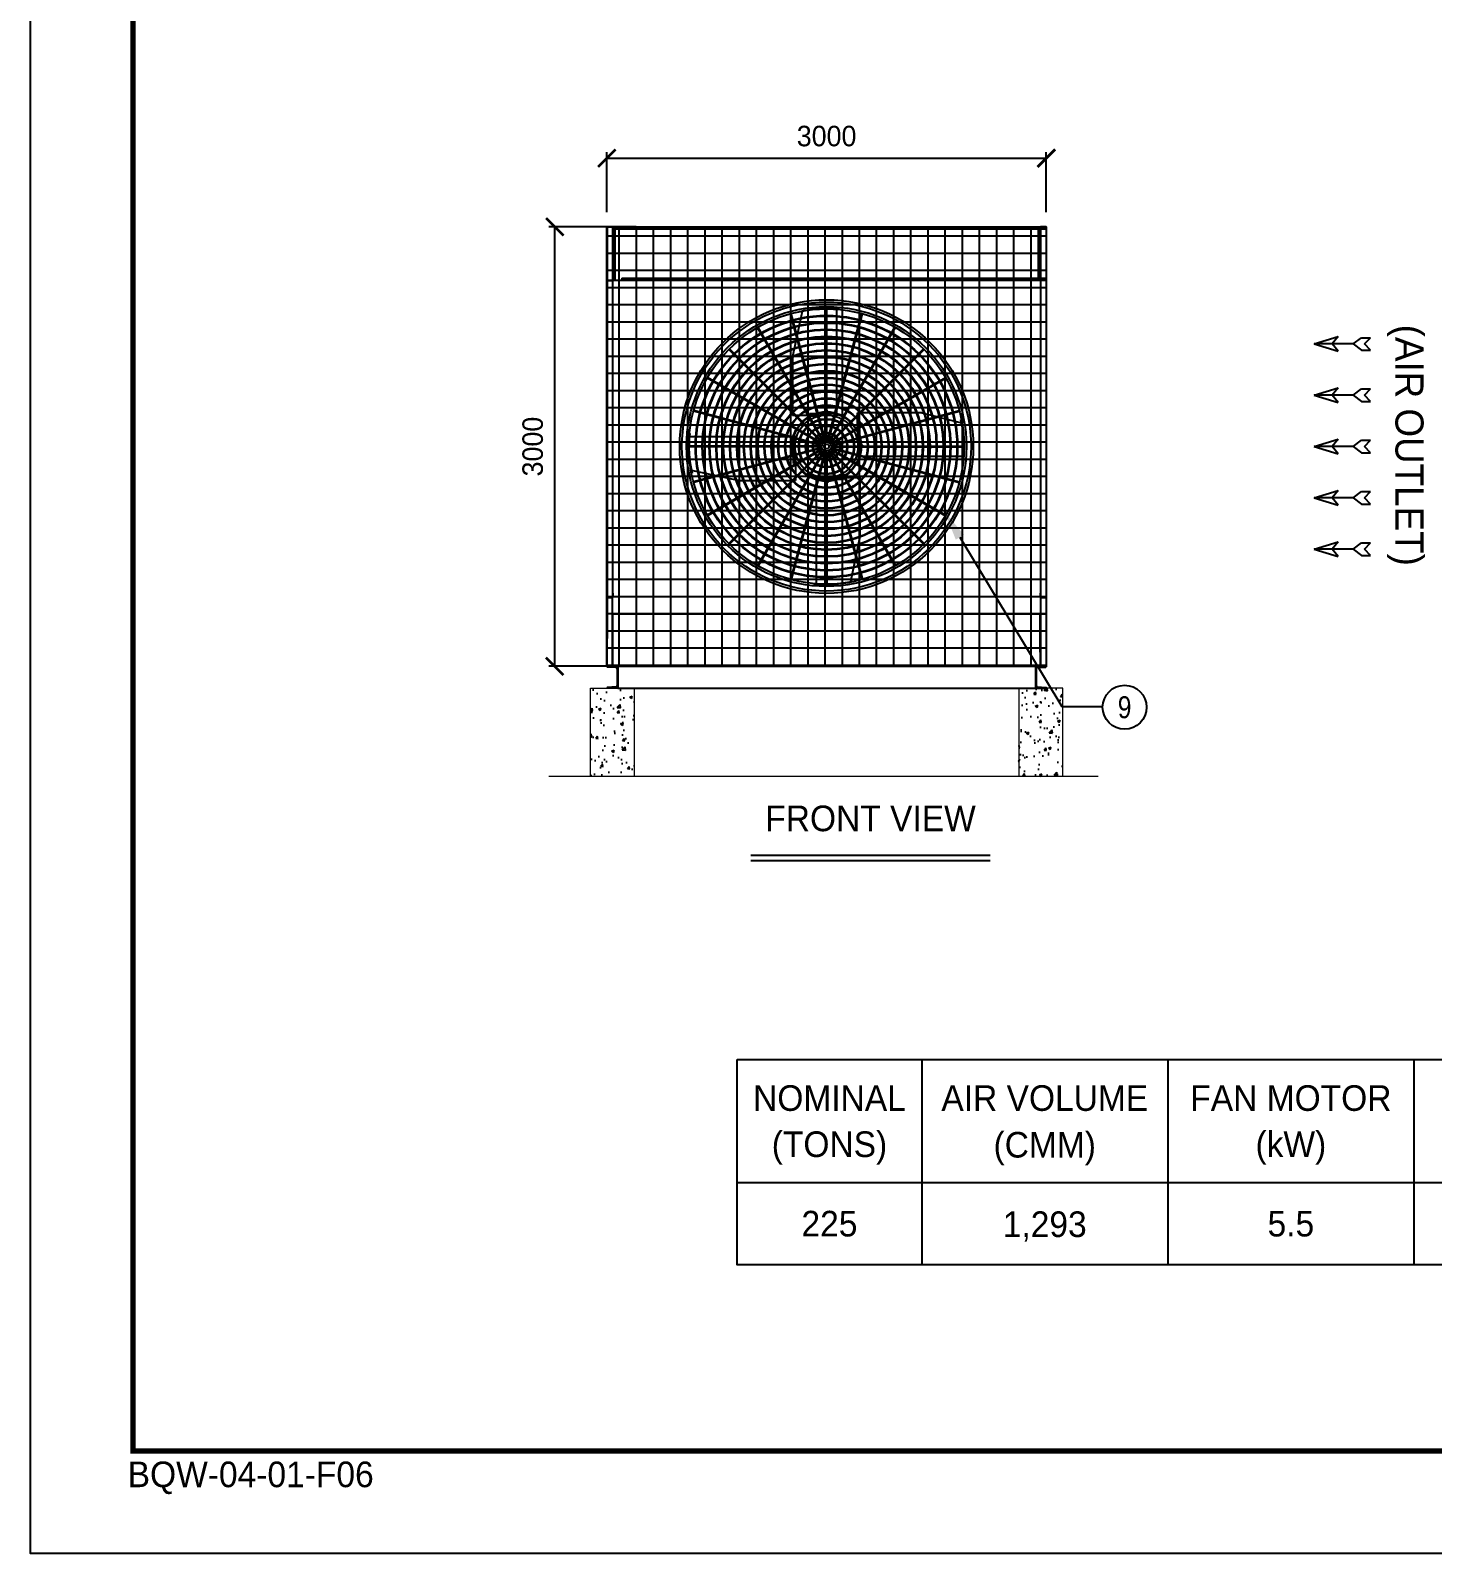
# Model space of a CAD drawing. Header units: millimetres. Extents: x 9871 to 39278, y 5493 to 26288.
# Drawn here: x 9871 to 19443, y 5493 to 15891 of the extents above; entities that cross this region are included whole.
import ezdxf
from ezdxf import colors
from ezdxf.entities.mleader import LeaderData, LeaderLine
from ezdxf.enums import TextEntityAlignment as Align
from ezdxf.math import Vec2, Vec3

# ---------------------------------------------------------------- set-up
doc = ezdxf.new("R2010")
doc.units = ezdxf.units.MM
doc.linetypes.add('CENTER', pattern=[2, 1.25, -0.25, 0.25, -0.25])
doc.linetypes.add('HIDDEN', pattern=[0.375, 0.25, -0.125])
for name, color, linetype in [('center', 1, 'CENTER'), ('LINE', 7, 'Continuous'), ('SSL', 7, 'Continuous'), ('냉각탑', 4, 'Continuous'), ('냉각탑_box', 1, 'Continuous'), ('냉각탑_dim', 1, 'Continuous'), ('냉각탑_form', 1, 'Continuous'), ('냉각탑_text', 3, 'Continuous'), ('냉각탑_찬넬방진', 1, 'Continuous')]:
    doc.layers.add(name, color=color, linetype=linetype)
doc.styles.add('HY울릉도L', font='')
doc.styles.get("Standard").update_dxf_attribs({"font": 'arial.ttf'})
doc.styles.add('돋움', font='Dotum.ttf')
doc.styles.get('HY울릉도L').set_extended_font_data('HY울릉도L')
doc.dimstyles.new('성지DIM', dxfattribs={"dimtxt": 3.5, "dimasz": 3, "dimexe": 1, "dimexo": 2.5, "dimgap": 2, "dimtad": 1, "dimdec": 0, "dimzin": 3, "dimdsep": 46, "dimtxsty": 'HY울릉도L', "dimblk": 'ARCHTICK', "dimcen": -2, "dimclrd": 256, "dimclre": 256, "dimclrt": 7, "dimadec": 0, "dimazin": 0, "dimtfac": 1, "dimtdec": 0, "dimtofl": 0, "dimtmove": 0, "dimatfit": 3, "dimfxl": 1, "dimtolj": 1, "dimtzin": 0, "dimlwe": -1, "dimarcsym": 0})
pattern_1 = [(50, (-851458.84, -336939.56), (182.18467, -15.939086), [19.05, -209.55]), (355, (-851458.84, -336939.56), (-35.24342, 191.056845), [15.24, -167.640584]), (100.451445, (-851443.65, -336940.89), (146.941247, 175.117752), [16.19001, -178.090245]), (46.1842, (-851458.84, -336888.76), (271.07904, -42.04233), [28.575, -314.325]), (96.635558, (-851436.25, -336892.27), (237.404134, 247.426125), [24.28502, -267.13561]), (351.18415, (-851458.84, -336888.76), (237.40413, 247.426125), [22.85997, -251.45973]), (21, (-851433.44, -336901.46), (151.614391, -102.265198), [19.05, -209.55]), (326, (-851433.44, -336901.46), (61.80203, 184.187966), [15.24, -167.64]), (71.451445, (-851420.8, -336909.98), (213.41642, 81.92277), [16.19001, -178.089938]), (37.5, (-851458.836, -336939.56), (3.0886033, 84.555039), [0, -165.608, 0, -170.18, 0, -168.275]), (7.5, (-851458.84, -336939.56), (66.8196625, 100.180575), [0, -97.028, 0, -161.798, 0, -64.135]), (327.5, (-851515.48, -336939.56), (135.590595, -5.728744), [0, -63.5, 0, -198.12, 0, -262.89]), (317.5, (-851540.88, -336939.56), (148.129181, 25.426491), [0, -82.55, 0, -131.572, 0, -186.69])]

# ---------------------------------------------------------------- blocks, each defined once
blk = doc.blocks.new('냉각탑form')
at = {"layer": 'Defpoints'}
blk.add_lwpolyline([(0, 297.07), (420.1, 297.07), (420.1, 0), (0, 0)], close=True, dxfattribs=at)
at = {"layer": '냉각탑_form', "const_width": 0.5}
blk.add_lwpolyline([(10, 287.07), (10, 10), (410.1, 10), (410.1, 287.07)], close=True, dxfattribs=at)
at = {"layer": '냉각탑_form', "style": '돋움'}
blk.add_text('BQW-04-01-F06', height=2.5006, dxfattribs=at).set_placement((9.48, 6.47))
blk = doc.blocks.new('_ArchTick')
at = {"color": 0, "linetype": 'ByBlock', "const_width": 0.15}
blk.add_lwpolyline([(-0.5, -0.5), (0.5, 0.5)], dxfattribs=at)
blk = doc.blocks.new('*D86')
at = {"layer": 'Defpoints', "color": 0, "transparency": 16777216}
for p in [(16806, 15019), (13806, 14550), (16806, 14550)]:
    blk.add_point(p, dxfattribs=at)
at = {"layer": '냉각탑_dim', "transparency": 16777216}
for p, q in [((13806, 14650), (13806, 15059)), ((16806, 14650), (16806, 15059))]:
    blk.add_line(p, q, dxfattribs=at)
at = {"layer": '냉각탑_dim', "lineweight": -2, "transparency": 16777216}
blk.add_line((13806, 15019), (16806, 15019), dxfattribs=at)
at = {"layer": '냉각탑_dim', "lineweight": -2, "transparency": 16777216, "xscale": 120, "yscale": 120, "zscale": 120, "rotation": 180}
blk.add_blockref('_ArchTick', (13806, 15019), dxfattribs=at)
at = {"layer": '냉각탑_dim', "lineweight": -2, "transparency": 16777216, "xscale": 120, "yscale": 120, "zscale": 120}
blk.add_blockref('_ArchTick', (16806, 15019), dxfattribs=at)
at = {"layer": '냉각탑_dim', "color": 7, "transparency": 16777216, "insert": (15306, 15169), "char_height": 140, "attachment_point": 5, "style": 'HY울릉도L'}
blk.add_mtext('\\A1;3000', dxfattribs=at)
blk = doc.blocks.new('*D87')
at = {"layer": 'Defpoints', "color": 0, "transparency": 16777216}
for p in [(13450, 14550), (14107, 14550), (14107, 11550)]:
    blk.add_point(p, dxfattribs=at)
at = {"layer": '냉각탑_dim', "transparency": 16777216}
for p, q in [((14007, 14550), (13410, 14550)), ((14007, 11550), (13410, 11550))]:
    blk.add_line(p, q, dxfattribs=at)
at = {"layer": '냉각탑_dim', "lineweight": -2, "transparency": 16777216}
blk.add_line((13450, 11550), (13450, 14550), dxfattribs=at)
at = {"layer": '냉각탑_dim', "lineweight": -2, "transparency": 16777216, "xscale": 120, "yscale": 120, "zscale": 120}
for p, rotation in [((13450, 14550), 90), ((13450, 11550), 270)]:
    blk.add_blockref('_ArchTick', p, dxfattribs=dict(at, rotation=rotation))
at = {"layer": '냉각탑_dim', "color": 7, "transparency": 16777216, "insert": (13300, 13050), "char_height": 140, "attachment_point": 5, "rotation": 90, "style": 'HY울릉도L'}
blk.add_mtext('\\A1;3000', dxfattribs=at)
blk = doc.blocks.new('화살표 IN OUT')
at = {"layer": '냉각탑_dim'}
for p, q in [((-323, 43), (-384, 43)), ((-343, 0), (-384, 43)), ((-384, -43), (-343, 0)), ((-266, 0), (-323, 43)), ((-266, 0), (-323, -43)), ((-266, 0), (0, 0)), ((-163, 50), (-122, 0)), ((0, 0), (-163, 50)), ((-163, -50), (-122, 0)), ((0, 0), (-163, -50)), ((-323, -43), (-384, -43))]:
    blk.add_line(p, q, dxfattribs=at)
blk = doc.blocks.new('A$C1FB73ED1')
for p, q in [((1261, 1340), (967, 2438)), ((1267, 1342), (972, 2440)), ((1277, 1343), (1277, 2480)), ((1283, 1343), (1283, 2480)), ((1293, 1342), (1588, 2440)), ((1299, 1340), (1593, 2438)), ((1246, 1333), (677, 2318)), ((1251, 1336), (683, 2321)), ((1309, 1336), (1877, 2321)), ((1314, 1333), (1883, 2318)), ((1233, 1322), (429, 2126)), ((1238, 1327), (434, 2131)), ((1322, 1327), (2126, 2131)), ((1327, 1322), (2131, 2126)), ((1224, 1309), (239, 1877)), ((1227, 1314), (242, 1883)), ((1333, 1314), (2318, 1883)), ((1336, 1309), (2321, 1877)), ((1218, 1293), (120, 1588)), ((1220, 1299), (122, 1593)), ((1340, 1299), (2438, 1593)), ((1342, 1293), (2440, 1588)), ((1217, 1283), (80, 1283)), ((1217, 1277), (80, 1277)), ((1218, 1267), (120, 972)), ((1220, 1261), (122, 967)), ((1224, 1251), (239, 683)), ((1227, 1246), (242, 677)), ((1233, 1238), (429, 434)), ((1238, 1233), (434, 429)), ((1246, 1227), (677, 242)), ((1251, 1224), (683, 239)), ((1261, 1220), (967, 122)), ((1267, 1218), (972, 120)), ((1277, 1217), (1277, 80)), ((1283, 1217), (1283, 80)), ((1293, 1218), (1588, 120)), ((1299, 1220), (1593, 122)), ((1309, 1224), (1877, 239)), ((1314, 1227), (1883, 242)), ((1322, 1233), (2126, 429)), ((1327, 1238), (2131, 434)), ((1333, 1246), (2318, 677)), ((1336, 1251), (2321, 683)), ((1340, 1261), (2438, 967)), ((1342, 1267), (2440, 972)), ((1343, 1283), (2480, 1283)), ((1343, 1277), (2480, 1277))]:
    blk.add_line(p, q)
for radius in [1280, 1260, 1220, 1200]:
    blk.add_circle((1280, 1280), radius)
at = {"ltscale": 5}
for radius in [1143, 1137, 1083, 1077, 1023, 1017, 963, 957, 903, 897, 843, 837, 783, 777, 723, 717, 663, 657, 603, 597, 543, 537, 483, 477, 423, 417, 363, 357, 303, 297, 243, 237, 183, 177, 123, 117, 63, 57, 40, 21]:
    blk.add_circle((1280, 1280), radius, dxfattribs=at)
at = {"color": 7}
blk.add_circle((1280, 1280), 274, dxfattribs=at)
at = {"layer": 'LINE', "color": 7}
for p, q in [((985, 2053), (1072, 2459)), ((1368, 2478), (1368, 1567)), ((985, 2053), (985, 1550)), ((1131, 1550), (985, 1550)), ((1131, 1550), (985, 1550)), ((1131, 1567), (1369, 1567)), ((1131, 1567), (1369, 1567)), ((1131, 1567), (1131, 1549)), ((1131, 1567), (1131, 1549)), ((1131, 1549), (1230, 1549)), ((1131, 1549), (1230, 1549)), ((1330, 1549), (1369, 1549)), ((1330, 1549), (1369, 1549)), ((1369, 1567), (1369, 1549)), ((1369, 1567), (1369, 1549)), ((2111, 1575), (1550, 1575)), ((1550, 1429), (1550, 1575)), ((1550, 1429), (1550, 1575)), ((2111, 1575), (2457, 1488)), ((84, 1368), (993, 1368)), ((84, 1368), (993, 1368)), ((993, 1131), (993, 1369)), ((993, 1131), (993, 1369)), ((993, 1369), (1011, 1369)), ((993, 1369), (1011, 1369)), ((993, 1131), (993, 1369)), ((993, 1131), (993, 1369)), ((993, 1369), (1011, 1369)), ((993, 1369), (1011, 1369)), ((1011, 1330), (1011, 1369)), ((1011, 1330), (1011, 1369)), ((1011, 1330), (1011, 1369)), ((1011, 1330), (1011, 1369)), ((1549, 1429), (1549, 1330)), ((1549, 1429), (1549, 1330)), ((1567, 1429), (1549, 1429)), ((1567, 1429), (1549, 1429)), ((1567, 1429), (1567, 1191)), ((1567, 1429), (1567, 1191)), ((1011, 1131), (1011, 1230)), ((1011, 1131), (1011, 1230)), ((1011, 1131), (1011, 1230)), ((1011, 1131), (1011, 1230)), ((1549, 1230), (1549, 1191)), ((1549, 1230), (1549, 1191)), ((509, 985), (103, 1072)), ((993, 1131), (1011, 1131)), ((993, 1131), (1011, 1131)), ((993, 1131), (1011, 1131)), ((993, 1131), (1011, 1131)), ((1010, 1131), (1010, 985)), ((1010, 1131), (1010, 985)), ((1010, 1131), (1010, 985)), ((1010, 1131), (1010, 985)), ((1567, 1191), (1549, 1191)), ((1567, 1191), (1549, 1191)), ((2476, 1192), (1567, 1192)), ((509, 985), (1010, 985)), ((509, 985), (1010, 985)), ((1230, 1011), (1191, 1011)), ((1191, 993), (1191, 1011)), ((1230, 1011), (1191, 1011)), ((1191, 993), (1191, 1011)), ((1429, 993), (1191, 993)), ((1429, 993), (1191, 993)), ((1192, 82), (1192, 993)), ((1429, 1011), (1330, 1011)), ((1429, 1011), (1330, 1011)), ((1429, 993), (1429, 1011)), ((1429, 993), (1429, 1011)), ((1429, 1010), (1575, 1010)), ((1429, 1010), (1575, 1010)), ((1575, 507), (1575, 1010)), ((1575, 507), (1488, 101)), ((1167, 83), (1167, 85)), ((1393, 83), (1393, 85)), ((1513, 104), (1513, 106))]:
    blk.add_line(p, q, dxfattribs=at)
for points in [[(1272, 1594), (1269, 1588), (1272, 1581), (1280, 1581), (1284, 1588), (1280, 1594)], [(1272, 1594), (1269, 1588), (1272, 1581), (1280, 1581), (1284, 1588), (1280, 1594)], [(966, 1272), (972, 1269), (979, 1272), (979, 1280), (972, 1284), (966, 1280)], [(966, 1272), (972, 1269), (979, 1272), (979, 1280), (972, 1284), (966, 1280)], [(966, 1272), (972, 1269), (979, 1272), (979, 1280), (972, 1284), (966, 1280)], [(966, 1272), (972, 1269), (979, 1272), (979, 1280), (972, 1284), (966, 1280)], [(1594, 1288), (1588, 1291), (1581, 1288), (1581, 1280), (1588, 1276), (1594, 1280)], [(1594, 1288), (1588, 1291), (1581, 1288), (1581, 1280), (1588, 1276), (1594, 1280)], [(1288, 966), (1291, 972), (1288, 979), (1280, 979), (1276, 972), (1280, 966)], [(1288, 966), (1291, 972), (1288, 979), (1280, 979), (1276, 972), (1280, 966)]]:
    blk.add_lwpolyline(points, close=True, dxfattribs=at)
for centre, radius in [((1276, 1588), 8.5), ((1276, 1588), 8.5), ((1191, 1559), 2), ((1191, 1559), 2), ((1231, 1559), 2), ((1231, 1559), 2), ((1350, 1559), 2), ((1350, 1559), 2), ((1001, 1350), 2), ((1001, 1350), 2), ((1001, 1350), 2), ((1001, 1350), 2), ((1559, 1369), 2), ((1559, 1369), 2), ((1559, 1329), 2), ((1559, 1329), 2), ((972, 1276), 8.5), ((972, 1276), 8.5), ((972, 1276), 8.5), ((972, 1276), 8.5), ((1001, 1231), 2), ((1001, 1231), 2), ((1001, 1231), 2), ((1001, 1231), 2), ((1559, 1210), 2), ((1559, 1210), 2), ((1588, 1284), 8.5), ((1588, 1284), 8.5), ((1001, 1191), 2), ((1001, 1191), 2), ((1001, 1191), 2), ((1001, 1191), 2), ((1210, 1001), 2), ((1210, 1001), 2), ((1284, 972), 8.5), ((1284, 972), 8.5), ((1329, 1001), 2), ((1329, 1001), 2), ((1369, 1001), 2), ((1369, 1001), 2)]:
    blk.add_circle(centre, radius, dxfattribs=at)
for centre, radius, start, end in [((1280, 1483), 1000, 83.5007, 103.4595), ((1280, 1483), 998, 83.4876, 103.487), ((1481, 1280), 998, 353.4876, 13.487), ((1481, 1280), 1000, 353.5007, 13.4595), ((1079, 1280), 1000, 173.5007, 193.4595), ((1079, 1280), 998, 173.4876, 193.487), ((1280, 1077), 998, 263.4876, 283.487), ((1280, 1077), 1000, 263.5007, 283.4595)]:
    blk.add_arc(centre, radius, start, end, dxfattribs=at)
blk = doc.blocks.new('A$C3ed718e9')
for p, q in [((0, 150), (0, 148)), ((0, 150), (0, 148)), ((75, 150), (0, 150)), ((63, 141), (4, 144)), ((70, 133), (70, 17)), ((75, 150), (75, 0)), ((0, 2), (0, 0)), ((0, 0), (0, 2)), ((63, 9), (4, 6)), ((75, 0), (0, 0)), ((75, 0), (0, 0))]:
    blk.add_line(p, q)
for centre, radius, start, end in [((4, 148), 4, 180, 265), ((62, 133), 8, 0, 85), ((4, 2), 4, 95, 180), ((62, 17), 8, 275, 0)]:
    blk.add_arc(centre, radius, start, end)
blk = doc.blocks.new('3')
at = {"ltscale": 500}
h = blk.add_hatch(dxfattribs=at)
h.set_pattern_fill('NET', color=256, scale=937.5)
h.set_pattern_definition([(0, (-39899.23, -16449.72), (0, 117.1875), []), (90, (-39899.23, -16449.72), (-117.1875, 7e-15), [])])
h.paths.add_polyline_path([(16806, 11550), (16806, 14550), (13806, 14550), (13806, 11550)])
for p, q in [((13807, 14550), (13807, 14185)), ((13807, 14550), (13845, 14550)), ((13845, 14550), (13845, 14185)), ((13847, 14550), (13847, 14185)), ((13847, 14550), (16806, 14550)), ((13861, 14550), (13861, 14185)), ((13861, 14536), (16806, 14536)), ((16750, 14550), (16750, 14185)), ((16764, 14550), (16764, 14185)), ((16766, 14550), (16766, 14185)), ((16806, 14550), (16766, 14550)), ((16806, 14550), (16806, 14185)), ((13807, 14185), (13845, 14185)), ((13807, 14183), (13807, 12021)), ((13807, 14183), (13845, 14183)), ((13845, 14183), (13845, 12021)), ((13847, 14185), (16806, 14185)), ((13861, 14187), (13908, 14187)), ((13908, 14199), (16806, 14199)), ((13908, 14199), (13908, 14185)), ((16806, 14185), (16766, 14185)), ((16766, 14183), (16766, 12021)), ((16806, 14183), (16766, 14183)), ((16806, 14183), (16806, 12021)), ((13807, 12021), (13845, 12021)), ((13807, 12019), (13807, 11740)), ((13807, 11550), (13807, 12019)), ((13807, 12019), (13845, 12019)), ((13845, 11550), (13845, 12019)), ((13847, 12049), (13847, 12021)), ((16764, 12049), (16764, 12021)), ((16766, 12021), (16806, 12021)), ((16766, 12019), (16806, 12019)), ((16766, 12019), (16766, 11550)), ((16806, 12019), (16806, 11740)), ((16806, 12019), (16806, 11550)), ((13847, 11646), (13847, 11909)), ((13847, 11909), (16806, 11909)), ((16764, 11646), (16764, 11909)), ((16806, 11550), (13807, 11550)), ((13847, 11550), (13847, 11644)), ((15230, 11550), (13847, 11550)), ((16806, 11550), (13847, 11550)), ((16074, 11550), (15232, 11550)), ((16806, 11550), (16076, 11550)), ((16764, 11644), (16764, 11550))]:
    blk.add_line(p, q)
blk.add_lwpolyline([(13806, 14550), (16806, 14550), (16806, 11550), (13806, 11550)], close=True, dxfattribs=at)
at = {"layer": 'center'}
for p, q in [((16756, 14531), (16772, 14531)), ((16756, 14368), (16772, 14368)), ((16756, 14204), (16772, 14204))]:
    blk.add_line(p, q, dxfattribs=at)
at = {"layer": 'SSL'}
blk.add_line((13881, 11400), (16731, 11400), dxfattribs=at)
at = {"layer": '냉각탑', "color": 6, "linetype": 'HIDDEN'}
for p, q in [((13807, 11550), (13807, 14550)), ((14464, 11550), (13807, 11550)), ((15962, 11550), (15343, 11550)), ((15938, 11550), (15367, 11550)), ((16806, 11550), (16541, 11550))]:
    blk.add_line(p, q, dxfattribs=at)
at = {"layer": '냉각탑', "ltscale": 30}
for q in [(13807, 14550), (16806, 11550)]:
    blk.add_line((13807, 11550), q, dxfattribs=at)
at = {"layer": '냉각탑_찬넬방진', "ltscale": 30}
blk.add_line((13807, 11550), (16618, 11550), dxfattribs=at)
blk.add_line((13807, 11550), (16618, 11550), dxfattribs=at)
at = {"layer": '냉각탑_찬넬방진', "linetype": 'HIDDEN'}
for q in [(13807, 11550), (13829, 11550)]:
    blk.add_line((15027, 11550), q, dxfattribs=at)
at = {"layer": 'SSL'}
blk.add_blockref('A$C3ed718e9', (13806, 11400), dxfattribs=at)
at = {"layer": 'SSL', "xscale": -1}
blk.add_blockref('A$C3ed718e9', (16806, 11400), dxfattribs=at)
at = {"layer": '냉각탑', "xscale": 0.7829768747821867, "yscale": 0.7829768747821867, "zscale": 0.7829768747821867}
blk.add_blockref('A$C1FB73ED1', (14303, 12048), dxfattribs=at)

msp = doc.modelspace()

# ---------------------------------------------------------------- hatches: boundary and pattern name
h = msp.add_hatch()
h.set_pattern_fill('AR-CONC', color=4)
h.set_pattern_definition(pattern_1)
h.paths.add_polyline_path([(13993.1, 11400.4), (13693.1, 11400.4), (13693.1, 10800.4), (13993.1, 10800.4)])
h = msp.add_hatch()
h.set_pattern_fill('AR-CONC', color=4)
h.set_pattern_definition(pattern_1)
h.paths.add_polyline_path([(16618.1, 11400.4), (16918.1, 11400.4), (16918.1, 10800.4), (16618.1, 10800.4)])

# ---------------------------------------------------------------- linework, layer by layer
at = {"lineweight": 5}
msp.add_line((13409.6, 10800.4), (17161, 10800.4), dxfattribs=at)
for points in [[(13693.1, 10800.4), (13693.1, 11400.4), (13993.1, 11400.4), (13993.1, 10800.4)], [(16918.1, 10800.4), (16918.1, 11400.4), (16618.1, 11400.4), (16618.1, 10800.4)]]:
    msp.add_lwpolyline(points, dxfattribs=at)
at = {"layer": '냉각탑_box'}
for p, q in [((14789.1, 10259.8), (16422.5, 10259.8)), ((14789.1, 10224.8), (16422.5, 10224.8)), ((15955.5, 8865.1), (15955.5, 7465.1)), ((15955.5, 8865.1), (15955.5, 7465.1)), ((17635.5, 8865.1), (17635.5, 7465.1)), ((17635.5, 8865.1), (17635.5, 7465.1)), ((19315.5, 8865.1), (19315.5, 7465.1)), ((19315.5, 8865.1), (19315.5, 7465.1)), ((14695.5, 8025.1), (29745.5, 8025.1)), ((14695.5, 8025.1), (29745.5, 8025.1))]:
    msp.add_line(p, q, dxfattribs=at)
msp.add_lwpolyline([(14695.5, 8865.1), (29745.5, 8865.1), (29745.5, 7465.1), (14695.5, 7465.1)], close=True, dxfattribs=at)
msp.add_lwpolyline([(14695.5, 8865.1), (29745.5, 8865.1), (29745.5, 7465.1), (14695.5, 7465.1)], close=True, dxfattribs=at)
at = {"layer": '냉각탑_dim', "linetype": 'ByBlock', "lineweight": -3}
msp.add_circle((17340.3, 11270.7), 150, dxfattribs=at)

# ---------------------------------------------------------------- block references
msp.add_blockref('3', (0, 0))
at = {"layer": '냉각탑_dim', "xscale": -1}
for p in [(18634.3, 13750.4), (18634.3, 13400.4), (18634.3, 13050.4), (18634.3, 12700.4), (18634.3, 12350.4)]:
    msp.add_blockref('화살표 IN OUT', p, dxfattribs=at)
at = {"layer": '냉각탑_form', "xscale": 70, "yscale": 70, "zscale": 70}
msp.add_blockref('냉각탑form', (9870.8, 5493.2), dxfattribs=at)

# ---------------------------------------------------------------- texts
at = {"layer": '냉각탑_text', "style": '돋움'}
msp.add_text('(AIR OUTLET)', height=192, rotation=270, dxfattribs=at).set_placement((19285.2, 13059), align=Align.MIDDLE_CENTER)
at = {"layer": '냉각탑_text', "width": 0.8}
msp.add_text('9', height=150, dxfattribs=at).set_placement((17340.3, 11270.7), align=Align.MIDDLE_CENTER)
at = {"layer": '냉각탑_text', "style": '돋움'}
for s, p in [('FRONT VIEW', (15605.8, 10511.8)), ('NOMINAL', (15325.5, 8602.6)), ('AIR VOLUME', (16795.5, 8602.6)), ('AIR VOLUME', (16795.5, 8602.6)), ('FAN MOTOR', (18475.5, 8602.6)), ('FAN MOTOR', (18475.5, 8602.6)), ('(TONS)', (15325.5, 8287.6)), ('(CMM)', (16795.1, 8283.9)), ('(CMM)', (16795.1, 8283.9)), ('(kW)', (18475.5, 8287.6)), ('(kW)', (18475.5, 8287.6)), ('225', (15325.5, 7745.1)), ('1,293', (16795.1, 7741.4)), ('5.5', (18475.5, 7745.1))]:
    msp.add_text(s, height=175, dxfattribs=at).set_placement(p, align=Align.MIDDLE_CENTER)

# ---------------------------------------------------------------- dimensions: what is measured, and where the dimension line sits
at = {"layer": '냉각탑_dim'}
dim = msp.add_linear_dim(base=(16805.6, 15019.1), p1=(13805.6, 14550.4), p2=(16805.6, 14550.4), dimstyle='성지DIM', override={"dimscale": 40}, dxfattribs=at)
dim.commit()
dim.dimension.update_dxf_attribs({"geometry": '*D86', "text_midpoint": (15305.6, 15169.1)})
dim = msp.add_linear_dim(base=(13449.6, 14550.4), p1=(14106.8, 11550.4), p2=(14106.8, 14550.4), angle=90, dimstyle='성지DIM', override={"dimscale": 40}, dxfattribs=at)
dim.commit()
dim.dimension.update_dxf_attribs({"geometry": '*D87', "text_midpoint": (13299.6, 13050.4)})

# ---------------------------------------------------------------- leaders
at = {"layer": '냉각탑_dim', "lineweight": -3}
ml = msp.add_multileader_mtext('Standard', dxfattribs=at)
ml.set_content('')
ml.set_leader_properties(color=256)
ml.build(insert=Vec2(0, 0))
ml.multileader.update_dxf_attribs({"text_right_attachment_type": 6, "dogleg_length": 5, "arrow_head_size": 199.5, "scale": 30})
ctx = ml.context
ctx.base_point, ctx.scale, ctx.char_height, ctx.arrow_head_size, ctx.landing_gap_size, ctx.plane_origin = Vec3(17190.4, 11276.1), 30, 7.18, 199.5, 3.59, Vec3(17247.6, 10884.6)
ctx.right_attachment = 6
notes = []
notes.append((ctx, [(0, (1, 1, 0), (16910.9, 11276.1), (1, 0), 279.5, [(0, [(16113.3, 12602.1)], 0, [])])]))
ctx.mtext, ml.multileader.dxf.content_type = None, 0
for ctx, leaders in notes:
    for number, flags, end, landing, length, lines in leaders:
        leader = LeaderData()
        leader.index, (leader.has_last_leader_line, leader.has_dogleg_vector, leader.attachment_direction) = number, flags
        leader.last_leader_point, leader.dogleg_vector, leader.dogleg_length = Vec3(end), Vec3(landing), length
        for number, points, colour, breaks in lines:
            line = LeaderLine()
            line.index, line.vertices, line.color, line.breaks = number, Vec3.list(points), colors.encode_raw_color(colour), breaks
            leader.lines.append(line)
        ctx.leaders.append(leader)

doc.saveas('drawing.dxf')
